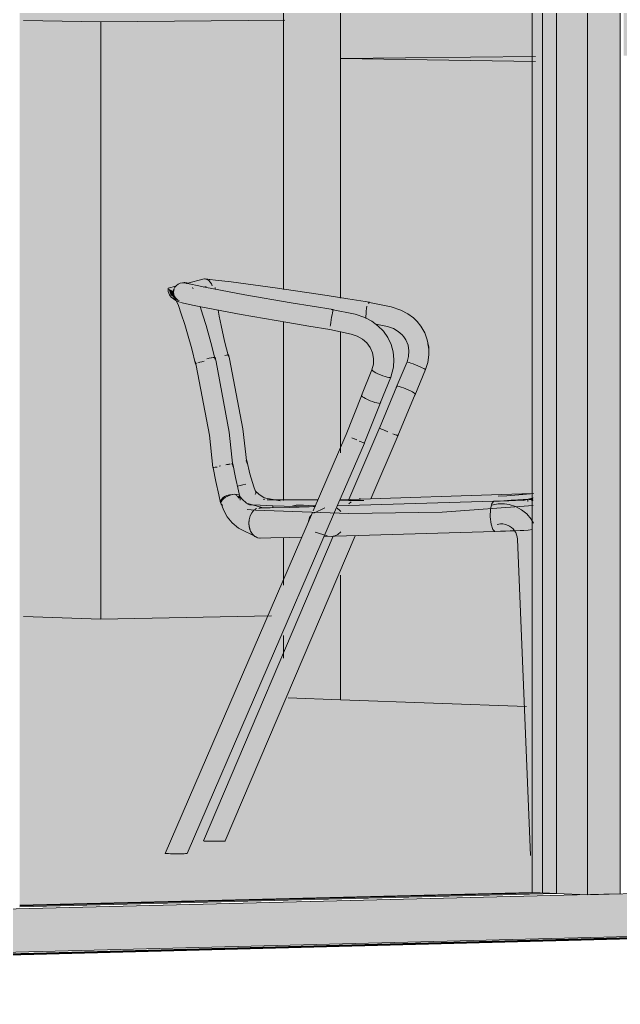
# Model space of a CAD drawing. Header units: inches. Extents: x 31213 to 31218, y -65 to 66.
# Drawn here: x 31215.10049 to 31215.11778, y 65.95739 to 65.98573 of the extents above; entities that cross this region are included whole.
import ezdxf

# ---------------------------------------------------------------- set-up
doc = ezdxf.new("R2010")
doc.units = ezdxf.units.IN
doc.header["$MEASUREMENT"] = 0
doc.linetypes.add('Hidden', pattern=[0.28125, 0.1875, -0.09375])
for name, color, linetype, lineweight in [('A-GLAZ-CURT', 52, 'Continuous', 9), ('A-GLAZ-CWMG', 51, 'Continuous', 9), ('A-PROP-SBCK', 71, 'Hidden', 50), ('I-FURN', 30, 'Continuous', 9), ('I-WALL', 2, 'Continuous', 13), ('Q-CASE', 31, 'Continuous', 9)]:
    doc.layers.add(name, color=color, linetype=linetype, lineweight=lineweight)

msp = doc.modelspace()

# ---------------------------------------------------------------- hatches: boundary and pattern name
at = {"layer": 'A-GLAZ-CURT', "transparency": 33554458}
msp.add_hatch(color=256, dxfattribs=at).paths.add_polyline_path([(31215.100486, 65.960193), (31215.115934, 65.960578), (31215.115934, 66.018479), (31215.100486, 66.018659), (31215.100486, 65.960555)], flags=0)
at = {"layer": 'A-GLAZ-CWMG'}
for points in [[(31215.115934, 65.960578), (31215.115934, 66.018479), (31215.115239, 66.018465), (31215.115239, 65.960607)], [(31215.116829, 65.960541), (31215.116829, 65.968688), (31215.116829, 66.018496), (31215.115934, 66.018448), (31215.115934, 65.960578), (31215.116544, 65.960553)], [(31215.116829, 65.960541), (31215.117775, 65.960565), (31215.117775, 66.018485), (31215.116829, 66.018496), (31215.116829, 65.964398)], [(31215.117302, 65.95932), (31215.134174, 65.959754), (31215.134174, 65.960974), (31215.117302, 65.960553), (31215.117302, 65.960108)], [(31215.100002, 65.958875), (31215.117302, 65.95932), (31215.117302, 65.960553), (31215.100002, 65.960121)]]:
    msp.add_hatch(color=256, dxfattribs=at).paths.add_polyline_path(points, flags=0)
at = {"layer": 'I-FURN'}
h = msp.add_hatch(color=256, dxfattribs=at)
h.paths.add_polyline_path([(31215.104976, 65.978233), (31215.105098, 65.978228), (31215.105151, 65.978271)], flags=0)
h.paths.add_polyline_path([(31215.104908, 65.977912), (31215.104956, 65.978032), (31215.105049, 65.97812), (31215.10517, 65.978158), (31215.104976, 65.978233), (31215.104855, 65.978132), (31215.104767, 65.977987), (31215.104854, 65.977941)], flags=0)
h.paths.add_polyline_path([(31215.105234, 65.978156), (31215.105098, 65.978228), (31215.105013, 65.9782)], flags=0)
for points in [[(31215.106038, 65.977985), (31215.106035, 65.978029), (31215.106006, 65.978124), (31215.105927, 65.978218), (31215.105818, 65.978266), (31215.105151, 65.978271), (31215.105098, 65.978228), (31215.105362, 65.97812), (31215.106036, 65.977985)], [(31215.10672, 65.977858), (31215.106718, 65.978005), (31215.106667, 65.978122), (31215.106582, 65.978178), (31215.105875, 65.978248), (31215.105976, 65.978169), (31215.106036, 65.978022), (31215.106066, 65.977992), (31215.106101, 65.97801), (31215.106112, 65.977971), (31215.106718, 65.977858)], [(31215.105538, 65.977772), (31215.10559, 65.977912), (31215.105688, 65.978006), (31215.105804, 65.97803), (31215.105108, 65.978146), (31215.104998, 65.978081), (31215.104925, 65.977975), (31215.104908, 65.977912), (31215.105159, 65.977851)], [(31215.105659, 65.977475), (31215.105571, 65.977562), (31215.105534, 65.977697), (31215.105538, 65.977772), (31215.104908, 65.977912), (31215.104917, 65.977784), (31215.104998, 65.977669), (31215.105115, 65.977623), (31215.105162, 65.977593), (31215.105277, 65.97756)], [(31215.108153, 65.9773), (31215.108213, 65.977501), (31215.108296, 65.97758), (31215.105688, 65.978006), (31215.10559, 65.977912), (31215.105538, 65.977772), (31215.108128, 65.977304)], [(31215.10934, 65.977487), (31215.109349, 65.977773), (31215.109339, 65.977787), (31215.106628, 65.978159), (31215.106698, 65.978069), (31215.106722, 65.977891), (31215.10672, 65.977858), (31215.109253, 65.977499)], [(31215.105553, 65.975821), (31215.105663, 65.975865), (31215.105798, 65.975902), (31215.105513, 65.976937), (31215.105272, 65.977562), (31215.105039, 65.97766), (31215.104987, 65.977701), (31215.105225, 65.977007), (31215.105459, 65.97618)], [(31215.108206, 65.977007), (31215.108163, 65.977049), (31215.108145, 65.977226), (31215.108128, 65.977304), (31215.105538, 65.977772), (31215.105545, 65.977626), (31215.10561, 65.97751), (31215.105715, 65.977458), (31215.108128, 65.977021)], [(31215.109326, 65.977411), (31215.10934, 65.977487), (31215.107041, 65.977799), (31215.109311, 65.977413)], [(31215.110469, 65.977309), (31215.110545, 65.977585), (31215.110559, 65.977595), (31215.109349, 65.977773), (31215.109356, 65.977631), (31215.10934, 65.977487), (31215.110317, 65.977334)], [(31215.105798, 65.975902), (31215.106111, 65.975953), (31215.105725, 65.97732), (31215.105637, 65.97748), (31215.105289, 65.977552), (31215.105513, 65.976937), (31215.105659, 65.97644)], [(31215.109455, 65.977087), (31215.109506, 65.977383), (31215.108269, 65.977572), (31215.108213, 65.977501), (31215.108153, 65.9773), (31215.108794, 65.977193)], [(31215.110287, 65.976845), (31215.11042, 65.97715), (31215.109947, 65.977303), (31215.109449, 65.977362), (31215.10941, 65.977057), (31215.109856, 65.976984)], [(31215.111326, 65.977129), (31215.111454, 65.977363), (31215.110998, 65.977517), (31215.110498, 65.977572), (31215.110462, 65.977339), (31215.110929, 65.977259)], [(31215.112151, 65.975669), (31215.112253, 65.976047), (31215.112222, 65.976425), (31215.112158, 65.976662), (31215.112034, 65.976881), (31215.111894, 65.977056), (31215.111626, 65.977259), (31215.111436, 65.977344), (31215.111326, 65.977129), (31215.111745, 65.976807), (31215.111946, 65.976319), (31215.111876, 65.975794), (31215.112118, 65.975687)], [(31215.109416, 65.97681), (31215.109443, 65.977014), (31215.109455, 65.977087), (31215.108153, 65.9773), (31215.10815, 65.977096), (31215.108206, 65.977007), (31215.109403, 65.976812)], [(31215.11124, 65.976837), (31215.111255, 65.976934), (31215.111326, 65.977129), (31215.110903, 65.977267), (31215.110462, 65.977339), (31215.110473, 65.977124), (31215.110821, 65.976954), (31215.111238, 65.976837)], [(31215.110203, 65.976618), (31215.110287, 65.976845), (31215.109856, 65.976984), (31215.10941, 65.977057), (31215.10941, 65.976809), (31215.109996, 65.976686), (31215.110151, 65.976635)], [(31215.111251, 65.976838), (31215.110741, 65.976966), (31215.110821, 65.976943), (31215.111238, 65.976842)], [(31215.106558, 65.972899), (31215.106463, 65.973733), (31215.106235, 65.975114), (31215.10611, 65.97573), (31215.105925, 65.976373), (31215.10585, 65.976373), (31215.105825, 65.976241), (31215.105962, 65.975732), (31215.106165, 65.974737), (31215.106441, 65.972919), (31215.106551, 65.972915)], [(31215.112261, 65.976185), (31215.112237, 65.976409), (31215.112218, 65.976409)], [(31215.10595, 65.973775), (31215.106206, 65.97382), (31215.105946, 65.975253), (31215.1058, 65.97595), (31215.105549, 65.975884), (31215.105729, 65.975028), (31215.105946, 65.973799)], [(31215.106206, 65.97382), (31215.106518, 65.973859), (31215.106297, 65.975114), (31215.106092, 65.976009), (31215.1058, 65.97595), (31215.106023, 65.974889)], [(31215.106849, 65.973932), (31215.106913, 65.973949), (31215.106545, 65.975838), (31215.106474, 65.976084), (31215.106437, 65.976073), (31215.106564, 65.975539), (31215.106803, 65.974226)], [(31215.110571, 65.974761), (31215.110869, 65.975504), (31215.110628, 65.975638), (31215.110626, 65.975652), (31215.11033, 65.974897), (31215.11044, 65.974822), (31215.110502, 65.974791)], [(31215.111564, 65.975054), (31215.111876, 65.975794), (31215.111639, 65.975878), (31215.111348, 65.975135), (31215.111497, 65.975082)], [(31215.111855, 65.974918), (31215.112151, 65.975669), (31215.111876, 65.975794), (31215.111564, 65.975054), (31215.111839, 65.974929)], [(31215.110851, 65.974685), (31215.110867, 65.974691), (31215.111149, 65.975429), (31215.111008, 65.975455), (31215.110869, 65.975504), (31215.110571, 65.974761), (31215.110817, 65.974686)], [(31215.111084, 65.973868), (31215.111576, 65.975113), (31215.111349, 65.97518), (31215.110843, 65.973971), (31215.111016, 65.973897)], [(31215.111371, 65.973754), (31215.111862, 65.974968), (31215.111669, 65.975074), (31215.1116, 65.975103), (31215.111084, 65.973868), (31215.111357, 65.973759)], [(31215.11012, 65.973659), (31215.110571, 65.974788), (31215.110361, 65.974909), (31215.110345, 65.974933), (31215.109903, 65.973757), (31215.110118, 65.97366)], [(31215.110385, 65.973522), (31215.110403, 65.973523), (31215.110863, 65.974719), (31215.110711, 65.974739), (31215.110571, 65.974788), (31215.11012, 65.973659), (31215.110395, 65.973546)], [(31215.106967, 65.972955), (31215.107024, 65.972967), (31215.106913, 65.973949), (31215.106849, 65.973932), (31215.106955, 65.973055), (31215.106966, 65.972967)], [(31215.10496, 65.96172), (31215.110118, 65.97366), (31215.109901, 65.973758), (31215.104726, 65.961725), (31215.104891, 65.96172)], [(31215.105031, 65.96172), (31215.105307, 65.961727), (31215.110394, 65.973546), (31215.110118, 65.97366), (31215.10496, 65.96172)], [(31215.106049, 65.972838), (31215.106307, 65.972857), (31215.106206, 65.97382), (31215.10595, 65.973775), (31215.106036, 65.972968)], [(31215.106307, 65.972857), (31215.106622, 65.972884), (31215.106518, 65.973859), (31215.106206, 65.97382), (31215.106298, 65.972968)], [(31215.10627, 65.971871), (31215.106331, 65.971964), (31215.106492, 65.972046), (31215.106524, 65.972055), (31215.106344, 65.972901), (31215.106054, 65.972829), (31215.106264, 65.971895)], [(31215.106819, 65.97198), (31215.106732, 65.97241), (31215.106605, 65.972871), (31215.106587, 65.972942), (31215.106344, 65.972901), (31215.106524, 65.972055), (31215.10667, 65.97206), (31215.106785, 65.972015)], [(31215.10729, 65.97201), (31215.107283, 65.972103), (31215.107147, 65.97251), (31215.106991, 65.973026), (31215.10696, 65.973016), (31215.107075, 65.972266), (31215.107229, 65.972047), (31215.107284, 65.972013)], [(31215.106835, 65.971953), (31215.106733, 65.972044), (31215.106682, 65.97207), (31215.10679, 65.971945)], [(31215.107285, 65.972099), (31215.107286, 65.9721), (31215.107284, 65.9721)], [(31215.109956, 65.971893), (31215.112548, 65.971925), (31215.114087, 65.972002), (31215.11485, 65.972075), (31215.109871, 65.971894)], [(31215.107244, 65.970868), (31215.107119, 65.971024), (31215.107037, 65.971256), (31215.106723, 65.971371), (31215.106467, 65.971591), (31215.106311, 65.971895), (31215.106287, 65.971853), (31215.106402, 65.971545), (31215.10649, 65.971404), (31215.106859, 65.971044), (31215.107051, 65.970951)], [(31215.107086, 65.971223), (31215.108766, 65.971261), (31215.108784, 65.971643), (31215.108814, 65.971707), (31215.107299, 65.971655), (31215.107165, 65.971535), (31215.107092, 65.971336)], [(31215.107481, 65.971751), (31215.107466, 65.971753), (31215.107473, 65.971752)], [(31215.107777, 65.971681), (31215.108387, 65.971718), (31215.107777, 65.971738), (31215.107777, 65.971682)], [(31215.108406, 65.971717), (31215.108406, 65.971748), (31215.108337, 65.971719)], [(31215.108447, 65.971715), (31215.108431, 65.971749), (31215.108414, 65.971716)], [(31215.108824, 65.971706), (31215.108934, 65.971739), (31215.108446, 65.971751), (31215.108446, 65.971716), (31215.108822, 65.971706)], [(31215.114032, 65.971419), (31215.115272, 65.971467), (31215.115272, 65.97187), (31215.115152, 65.971894), (31215.115058, 65.971869), (31215.114517, 65.971869), (31215.114104, 65.971834), (31215.114075, 65.971802), (31215.114035, 65.97151)], [(31215.115061, 65.970788), (31215.115272, 65.970823), (31215.115268, 65.971249), (31215.114939, 65.971614), (31215.114608, 65.971751), (31215.114403, 65.971794), (31215.114057, 65.97172), (31215.114105, 65.971483), (31215.11455, 65.971473), (31215.114911, 65.971211), (31215.115049, 65.970823)], [(31215.11442, 65.971866), (31215.115111, 65.971915), (31215.114983, 65.971917), (31215.11442, 65.971868)], [(31215.115272, 65.971883), (31215.11526, 65.971955), (31215.115115, 65.971911), (31215.115239, 65.971895)], [(31215.115273, 65.971869), (31215.115248, 65.971892), (31215.115239, 65.971876)], [(31215.109411, 65.971269), (31215.109766, 65.971291), (31215.109767, 65.971509), (31215.109664, 65.971502), (31215.109732, 65.971565), (31215.109706, 65.9716), (31215.109553, 65.971556), (31215.109421, 65.971292)], [(31215.107408, 65.970806), (31215.108628, 65.970875), (31215.108766, 65.971261), (31215.107086, 65.971223), (31215.107134, 65.971008), (31215.107252, 65.970856), (31215.107328, 65.970816)], [(31215.107143, 65.970994), (31215.1071, 65.971112), (31215.107137, 65.971002)], [(31215.109453, 65.970851), (31215.109648, 65.970914), (31215.109767, 65.971049), (31215.109766, 65.971291), (31215.109403, 65.97125), (31215.109272, 65.970906)], [(31215.115271, 65.961688), (31215.115272, 65.965683), (31215.115061, 65.970788), (31215.114815, 65.970775), (31215.115208, 65.961691), (31215.115245, 65.961689)], [(31215.115272, 65.965683), (31215.115272, 65.970796), (31215.115061, 65.970788), (31215.115148, 65.968677)]]:
    msp.add_hatch(color=256, dxfattribs=at).paths.add_polyline_path(points, flags=0)
h = msp.add_hatch(color=256, dxfattribs=at)
h.paths.add_polyline_path([(31215.106454, 65.976012), (31215.106494, 65.976033), (31215.106148, 65.977375), (31215.10608, 65.977369), (31215.106425, 65.976118)], flags=0)
h.paths.add_polyline_path([(31215.10609, 65.977975), (31215.10605, 65.978067), (31215.106006, 65.978209), (31215.105875, 65.978265), (31215.105902, 65.978233), (31215.105986, 65.978154), (31215.106036, 65.978022), (31215.10607, 65.977979)], flags=0)
h = msp.add_hatch(color=256, dxfattribs=at)
h.paths.add_polyline_path([(31215.104942, 65.977725), (31215.104906, 65.977847), (31215.104908, 65.977912), (31215.104767, 65.977987), (31215.104835, 65.977794), (31215.104854, 65.977782)], flags=0)
h.paths.add_polyline_path([(31215.104979, 65.977673), (31215.104942, 65.977725), (31215.104854, 65.977746)], flags=0)
h = msp.add_hatch(color=256, dxfattribs=at)
h.paths.add_polyline_path([(31215.106183, 65.976993), (31215.106172, 65.976986), (31215.106172, 65.977004)], flags=0)
h.paths.add_polyline_path([(31215.106757, 65.9723), (31215.10701, 65.972358), (31215.106949, 65.97287), (31215.106977, 65.972873), (31215.106949, 65.97311), (31215.106862, 65.973813), (31215.10684, 65.973751), (31215.106421, 65.976092), (31215.106239, 65.976789), (31215.106128, 65.977189), (31215.106117, 65.977194), (31215.106093, 65.977319), (31215.106055, 65.977393), (31215.105688, 65.97743), (31215.10597, 65.9765), (31215.106297, 65.975114), (31215.106467, 65.974162), (31215.106583, 65.973357), (31215.106637, 65.97287), (31215.106756, 65.972305)], flags=0)
h.paths.add_polyline_path([(31215.106553, 65.972938), (31215.106555, 65.972968), (31215.106553, 65.972942)], flags=0)
h.paths.add_polyline_path([(31215.106038, 65.976001), (31215.106039, 65.976009), (31215.106037, 65.976004)], flags=0)
h = msp.add_hatch(color=256, dxfattribs=at)
h.paths.add_polyline_path([(31215.110451, 65.97711), (31215.110425, 65.977124), (31215.110428, 65.977122)], flags=0)
h.paths.add_polyline_path([(31215.110451, 65.977132), (31215.110469, 65.977309), (31215.109338, 65.97748), (31215.109327, 65.977411), (31215.110085, 65.977259), (31215.110428, 65.977147)], flags=0)
h = msp.add_hatch(color=256, dxfattribs=at)
h.paths.add_polyline_path([(31215.111149, 65.975429), (31215.111165, 65.975435), (31215.111216, 65.975716)], flags=0)
h.paths.add_polyline_path([(31215.111149, 65.975429), (31215.111234, 65.975961), (31215.111205, 65.976187), (31215.111147, 65.97644), (31215.110861, 65.976819), (31215.110757, 65.976935), (31215.11041, 65.977131), (31215.110287, 65.976845), (31215.110716, 65.976522), (31215.11093, 65.976032), (31215.110869, 65.975504), (31215.111116, 65.97543)], flags=0)
h.paths.add_polyline_path([(31215.111135, 65.976429), (31215.111006, 65.976643), (31215.111, 65.976653)], flags=0)
h = msp.add_hatch(color=256, dxfattribs=at)
h.paths.add_polyline_path([(31215.111876, 65.975794), (31215.111946, 65.976319), (31215.111745, 65.976807), (31215.111326, 65.977129), (31215.111243, 65.976849), (31215.111542, 65.976605), (31215.111687, 65.976253), (31215.111659, 65.975921), (31215.111659, 65.975874), (31215.111808, 65.975821)], flags=0)
h.paths.add_polyline_path([(31215.111617, 65.976529), (31215.111542, 65.976605), (31215.111496, 65.976698)], flags=0)
h = msp.add_hatch(color=256, dxfattribs=at)
h.paths.add_polyline_path([(31215.110687, 65.975781), (31215.110716, 65.975808), (31215.110654, 65.975638)], flags=0)
h.paths.add_polyline_path([(31215.110869, 65.975504), (31215.11093, 65.976032), (31215.110716, 65.976522), (31215.110287, 65.976845), (31215.110219, 65.976627), (31215.11051, 65.976408), (31215.110705, 65.976044), (31215.110654, 65.976115), (31215.110687, 65.975781), (31215.110649, 65.975618), (31215.1108, 65.975534)], flags=0)
h.paths.add_polyline_path([(31215.110626, 65.975652), (31215.110671, 65.975793), (31215.11065, 65.975867), (31215.110626, 65.975653)], flags=0)
h = msp.add_hatch(color=256, dxfattribs=at)
h.paths.add_polyline_path([(31215.11125, 65.975985), (31215.11122, 65.976209), (31215.111202, 65.976187)], flags=0)
h.paths.add_polyline_path([(31215.111147, 65.976446), (31215.111022, 65.976666), (31215.111, 65.976653)], flags=0)
h.paths.add_polyline_path([(31215.110854, 65.976866), (31215.110766, 65.976949), (31215.110662, 65.976992)], flags=0)
h = msp.add_hatch(color=256, dxfattribs=at)
h.paths.add_polyline_path([(31215.106063, 65.96208), (31215.109791, 65.970865), (31215.109503, 65.970837), (31215.105795, 65.962086), (31215.105995, 65.96208)], flags=0)
h.paths.add_polyline_path([(31215.109964, 65.971918), (31215.110262, 65.971928), (31215.11109, 65.97387), (31215.11083, 65.973951), (31215.109993, 65.971986)], flags=0)
h = msp.add_hatch(color=256, dxfattribs=at)
h.paths.add_polyline_path([(31215.106133, 65.96208), (31215.106398, 65.962087), (31215.110123, 65.970875), (31215.109797, 65.970837), (31215.106063, 65.96208)], flags=0)
h.paths.add_polyline_path([(31215.110262, 65.971928), (31215.110598, 65.971938), (31215.111364, 65.973772), (31215.111159, 65.973841), (31215.11109, 65.97387), (31215.110306, 65.972032)], flags=0)
h = msp.add_hatch(color=256, dxfattribs=at)
h.paths.add_polyline_path([(31215.10728, 65.971763), (31215.107586, 65.971872), (31215.107591, 65.971908), (31215.107541, 65.971906), (31215.107466, 65.971934), (31215.107286, 65.971983), (31215.107129, 65.972153), (31215.107081, 65.972182), (31215.107064, 65.972215), (31215.10704, 65.972219), (31215.107009, 65.972358), (31215.10676, 65.972284), (31215.10682, 65.972145), (31215.106794, 65.97213), (31215.106862, 65.971958), (31215.106835, 65.971941), (31215.10687, 65.971869), (31215.107099, 65.971768), (31215.107211, 65.971765)], flags=0)
h.paths.add_polyline_path([(31215.106777, 65.972138), (31215.106775, 65.972154), (31215.106774, 65.972149)], flags=0)
h = msp.add_hatch(color=256, dxfattribs=at)
h.paths.add_polyline_path([(31215.10633, 65.971738), (31215.106301, 65.971877), (31215.106387, 65.971966), (31215.106275, 65.971858), (31215.10632, 65.971744)], flags=0)
h.paths.add_polyline_path([(31215.106818, 65.971966), (31215.106819, 65.97198), (31215.106808, 65.971974)], flags=0)
h.paths.add_polyline_path([(31215.106762, 65.971977), (31215.10667, 65.97206), (31215.106645, 65.972045), (31215.10676, 65.971978)], flags=0)
h = msp.add_hatch(color=256, dxfattribs=at)
h.paths.add_polyline_path([(31215.107099, 65.971748), (31215.107038, 65.971745), (31215.107038, 65.971753)], flags=0)
h.paths.add_polyline_path([(31215.107081, 65.97124), (31215.10714, 65.971456), (31215.10728, 65.971616), (31215.107378, 65.971693), (31215.107038, 65.97178), (31215.106832, 65.971895), (31215.10667, 65.97206), (31215.106544, 65.972045), (31215.106354, 65.971941), (31215.106313, 65.971895), (31215.106467, 65.971591), (31215.106723, 65.971371), (31215.107037, 65.971256)], flags=0)
h = msp.add_hatch(color=256, dxfattribs=at)
h.paths.add_polyline_path([(31215.107653, 65.971906), (31215.107626, 65.971922), (31215.107466, 65.971987), (31215.107391, 65.972029), (31215.107466, 65.971961), (31215.107639, 65.971908)], flags=0)
h.paths.add_polyline_path([(31215.107506, 65.971928), (31215.107381, 65.972029), (31215.107285, 65.972098), (31215.107268, 65.972057), (31215.10725, 65.972029), (31215.107466, 65.971934)], flags=0)
h = msp.add_hatch(color=256, dxfattribs=at)
h.paths.add_polyline_path([(31215.108306, 65.97172), (31215.108535, 65.971752), (31215.109012, 65.971759), (31215.109076, 65.971903), (31215.10763, 65.971894), (31215.107372, 65.971786), (31215.10728, 65.971763), (31215.108131, 65.971725)], flags=0)
h.paths.add_polyline_path([(31215.109631, 65.971731), (31215.115144, 65.971918), (31215.115275, 65.971967), (31215.115276, 65.972085), (31215.112998, 65.971939), (31215.112975, 65.97193), (31215.110316, 65.971893), (31215.109691, 65.971865), (31215.109633, 65.971736)], flags=0)
h = msp.add_hatch(color=256, dxfattribs=at)
h.paths.add_polyline_path([(31215.107099, 65.971748), (31215.107147, 65.971712), (31215.10714, 65.971725)], flags=0)
h.paths.add_polyline_path([(31215.107458, 65.971675), (31215.107777, 65.971692), (31215.107777, 65.971738), (31215.107184, 65.971731), (31215.107465, 65.971676)], flags=0)
h = msp.add_hatch(color=256, dxfattribs=at)
h.paths.add_polyline_path([(31215.108766, 65.971261), (31215.108795, 65.971262), (31215.108961, 65.971711), (31215.108798, 65.971689), (31215.108767, 65.97148), (31215.108764, 65.971359)], flags=0)
h.paths.add_polyline_path([(31215.109832, 65.971293), (31215.114032, 65.971419), (31215.114075, 65.971802), (31215.114133, 65.971867), (31215.109618, 65.971707), (31215.109622, 65.971667), (31215.109772, 65.97151), (31215.109832, 65.971295)], flags=0)
h = msp.add_hatch(color=256, dxfattribs=at)
h.paths.add_polyline_path([(31215.109248, 65.97085), (31215.109335, 65.970869), (31215.109254, 65.970864), (31215.109249, 65.970851)], flags=0)
h.paths.add_polyline_path([(31215.109488, 65.970857), (31215.114132, 65.971023), (31215.114101, 65.971049), (31215.114043, 65.971311), (31215.114032, 65.971419), (31215.10983, 65.971263), (31215.109786, 65.971076), (31215.109648, 65.970914), (31215.109511, 65.970861)], flags=0)
h = msp.add_hatch(color=256, dxfattribs=at)
h.paths.add_polyline_path([(31215.115005, 65.971362), (31215.115181, 65.971336), (31215.115191, 65.97134), (31215.115272, 65.971293), (31215.115272, 65.971467), (31215.115091, 65.971433), (31215.115158, 65.971372)], flags=0)
h.paths.add_polyline_path([(31215.114163, 65.970997), (31215.114782, 65.971067), (31215.114701, 65.971149), (31215.114823, 65.971158), (31215.114801, 65.971259), (31215.114901, 65.971248), (31215.114878, 65.971334), (31215.115005, 65.971362), (31215.115048, 65.971455), (31215.114032, 65.971419), (31215.114101, 65.971049), (31215.114132, 65.971023)], flags=0)
h.paths.add_polyline_path([(31215.114941, 65.971037), (31215.114946, 65.971059), (31215.114939, 65.971041)], flags=0)
h = msp.add_hatch(color=256, dxfattribs=at)
h.paths.add_polyline_path([(31215.114642, 65.971161), (31215.114633, 65.971231), (31215.11468, 65.971153), (31215.114643, 65.971161)], flags=0)
h.paths.add_polyline_path([(31215.114833, 65.970776), (31215.115049, 65.970823), (31215.114911, 65.971211), (31215.11455, 65.971473), (31215.114105, 65.971483), (31215.114195, 65.971239), (31215.114303, 65.97128), (31215.114513, 65.971247), (31215.11468, 65.971105), (31215.114788, 65.970933), (31215.114832, 65.970779)], flags=0)
h.paths.add_polyline_path([(31215.114808, 65.971041), (31215.114754, 65.97106), (31215.114701, 65.971149)], flags=0)
at = {"layer": 'I-WALL'}
h = msp.add_hatch(color=256, dxfattribs=at)
h.paths.add_polyline_path([(31215.109724, 65.966153), (31215.109724, 65.969743), (31215.108217, 65.966207)], flags=0)
h.paths.add_polyline_path([(31215.108083, 65.96736), (31215.109546, 65.970838), (31215.10935, 65.970832), (31215.109294, 65.970803), (31215.108083, 65.967998)], flags=0)
h.paths.add_polyline_path([(31215.108083, 65.96946), (31215.108668, 65.970814), (31215.108083, 65.970798)], flags=0)
h.paths.add_polyline_path([(31215.10913, 65.971885), (31215.109724, 65.973261), (31215.109724, 65.97675), (31215.109263, 65.976828), (31215.108083, 65.976992), (31215.108088, 65.97189), (31215.10899, 65.971886)], flags=0)
h.paths.add_polyline_path([(31215.109724, 65.977722), (31215.109724, 65.987341), (31215.108083, 65.987328), (31215.108083, 65.977965), (31215.109693, 65.977727)], flags=0)
h.paths.add_polyline_path([(31215.108083, 65.989259), (31215.109724, 65.98927), (31215.109724, 65.990769), (31215.108083, 65.990785), (31215.108083, 65.990128)], flags=0)
h = msp.add_hatch(color=256, dxfattribs=at)
h.paths.add_polyline_path([(31215.109724, 65.984615), (31215.115336, 65.984669), (31215.115336, 65.987386), (31215.109724, 65.987341), (31215.109724, 65.98507)], flags=0)
h.paths.add_polyline_path([(31215.117876, 65.984694), (31215.12931, 65.984805), (31215.129283, 65.987497), (31215.117876, 65.987406), (31215.117876, 65.984948)], flags=0)
h.paths.add_polyline_path([(31215.109724, 65.98927), (31215.115336, 65.989308), (31215.115336, 65.990802), (31215.109724, 65.990769), (31215.109724, 65.990128)], flags=0)
h.paths.add_polyline_path([(31215.117876, 65.989325), (31215.12931, 65.989402), (31215.12931, 65.990883), (31215.117876, 65.990816), (31215.117876, 65.990127)], flags=0)
at = {"layer": 'Q-CASE'}
h = msp.add_hatch(color=256, dxfattribs=at)
h.paths.add_polyline_path([(31215.102819, 65.96847), (31215.102819, 65.985668), (31215.1006, 65.985702), (31215.1006, 65.968545), (31215.101658, 65.968509)], flags=0)
h.paths.add_polyline_path([(31215.098051, 65.96863), (31215.098051, 65.985741), (31215.084956, 65.985941), (31215.084956, 65.96907), (31215.092917, 65.968803)], flags=0)
h.paths.add_polyline_path([(31215.079333, 65.985592), (31215.079333, 65.986027), (31215.077958, 65.986048), (31215.077958, 65.985614)], flags=0)
h = msp.add_hatch(color=256, dxfattribs=at)
h.paths.add_polyline_path([(31215.105059, 65.978211), (31215.105097, 65.978178), (31215.105097, 65.97821), (31215.105081, 65.97821)], flags=0)
h.paths.add_polyline_path([(31215.102819, 65.96847), (31215.107733, 65.968567), (31215.108114, 65.969449), (31215.108107, 65.970792), (31215.107391, 65.970799), (31215.106743, 65.971167), (31215.106528, 65.971452), (31215.106431, 65.971666), (31215.106286, 65.972128), (31215.106097, 65.973165), (31215.106001, 65.97394), (31215.105645, 65.975801), (31215.10563, 65.975822), (31215.105207, 65.977312), (31215.105043, 65.977662), (31215.104925, 65.977767), (31215.104888, 65.977825), (31215.104853, 65.977952), (31215.10485, 65.977965), (31215.105017, 65.978185), (31215.105097, 65.978219), (31215.105368, 65.978256), (31215.105799, 65.978248), (31215.106337, 65.978196), (31215.108114, 65.977984), (31215.108114, 65.985716), (31215.102819, 65.985668), (31215.102819, 65.97294)], flags=0)
h.paths.add_polyline_path([(31215.107772, 65.971878), (31215.108114, 65.971894), (31215.108114, 65.977015), (31215.106287, 65.9773), (31215.106448, 65.976539), (31215.106837, 65.974826), (31215.107075, 65.973306), (31215.107149, 65.972813), (31215.107346, 65.972139), (31215.107361, 65.97211), (31215.107385, 65.972094), (31215.10755, 65.971952), (31215.107604, 65.971946), (31215.107767, 65.971879)], flags=0)
h = msp.add_hatch(color=256, dxfattribs=at)
h.paths.add_polyline_path([(31215.115072, 65.965961), (31215.114848, 65.970914), (31215.114761, 65.971003), (31215.1129, 65.970938), (31215.110188, 65.970831), (31215.109724, 65.969743), (31215.109724, 65.966153), (31215.115048, 65.965962)], flags=0)
h.paths.add_polyline_path([(31215.115022, 65.970971), (31215.115036, 65.970995), (31215.115017, 65.970981)], flags=0)
h.paths.add_polyline_path([(31215.111693, 65.975863), (31215.111715, 65.975863), (31215.111713, 65.975907)], flags=0)
h.paths.add_polyline_path([(31215.11106, 65.976637), (31215.111206, 65.976372), (31215.111143, 65.97652), (31215.111063, 65.976632)], flags=0)
h.paths.add_polyline_path([(31215.109765, 65.971892), (31215.110018, 65.9719), (31215.111693, 65.975863), (31215.111721, 65.976287), (31215.111551, 65.976626), (31215.111227, 65.976843), (31215.11084, 65.976919), (31215.110964, 65.976776), (31215.111227, 65.976361), (31215.111293, 65.976091), (31215.111303, 65.975797), (31215.111244, 65.975574), (31215.111122, 65.975163), (31215.109937, 65.972292), (31215.109818, 65.972015)], flags=0)
h.paths.add_polyline_path([(31215.110652, 65.971921), (31215.115331, 65.972089), (31215.115331, 65.984524), (31215.109724, 65.984615), (31215.109724, 65.977722), (31215.111053, 65.977503), (31215.1116, 65.977294), (31215.11193, 65.977058), (31215.112034, 65.976935), (31215.112173, 65.976718), (31215.112228, 65.976591), (31215.112285, 65.976329), (31215.1123, 65.975959), (31215.112173, 65.975529), (31215.11067, 65.971963)], flags=0)
h.paths.add_polyline_path([(31215.110713, 65.976099), (31215.110579, 65.976361), (31215.110709, 65.97611)], flags=0)
h.paths.add_polyline_path([(31215.109724, 65.973261), (31215.110389, 65.97488), (31215.110406, 65.974942), (31215.110747, 65.975819), (31215.110726, 65.976028), (31215.110748, 65.97605), (31215.110709, 65.976161), (31215.110618, 65.976313), (31215.110459, 65.976516), (31215.11043, 65.976511), (31215.11021, 65.976619), (31215.109724, 65.97675), (31215.109724, 65.973523)], flags=0)
h.paths.add_polyline_path([(31215.111131, 65.97652), (31215.110935, 65.976786), (31215.111104, 65.976564)], flags=0)
h.paths.add_polyline_path([(31215.11092, 65.976804), (31215.11088, 65.976872), (31215.110902, 65.976824), (31215.110913, 65.976811)], flags=0)

# ---------------------------------------------------------------- linework, layer by layer
at = {"layer": 'A-GLAZ-CURT'}
for p, q in [((31215.115537, 66.018471), (31215.115537, 65.960595)), ((31215.115934, 65.960578), (31215.115934, 66.018479)), ((31215.100486, 65.960193), (31215.115934, 65.960578)), ((31215.115537, 65.960595), (31215.100487, 65.96022)), ((31215.115537, 65.960595), (31215.115934, 65.960578))]:
    msp.add_line(p, q, dxfattribs=at)
at = {"layer": 'A-GLAZ-CWMG'}
for p, q in [((31215.115239, 65.960607), (31215.115239, 66.018465)), ((31215.116829, 66.018496), (31215.116829, 65.960541)), ((31215.117775, 66.018485), (31215.117775, 65.960565)), ((31215.117302, 65.960553), (31215.134174, 65.960974)), ((31215.100002, 65.960121), (31215.117302, 65.960553)), ((31215.100487, 65.96024), (31215.115239, 65.960607)), ((31215.115934, 65.960578), (31215.115239, 65.960607)), ((31215.116829, 65.960541), (31215.115934, 65.960578)), ((31215.117775, 65.960565), (31215.116829, 65.960541)), ((31215.117302, 65.95932), (31215.134174, 65.959754)), ((31215.100002, 65.958875), (31215.117302, 65.95932))]:
    msp.add_line(p, q, dxfattribs=at)
at = {"layer": 'A-PROP-SBCK', "linetype": 'Continuous'}
msp.add_line((31215.582821, 65.971258), (31214.465553, 65.942476), dxfattribs=at)
at = {"layer": 'I-FURN'}
for p, q in [((31215.105792, 65.978269), (31215.105292, 65.978139)), ((31215.104978, 65.978058), (31215.104762, 65.978002)), ((31215.105295, 65.978139), (31215.105234, 65.978156)), ((31215.105462, 65.978018), (31215.105477, 65.977984)), ((31215.105767, 65.978034), (31215.105851, 65.978053)), ((31215.106111, 65.978018), (31215.106113, 65.977971)), ((31215.104922, 65.977821), (31215.104942, 65.977763)), ((31215.105873, 65.975967), (31215.105935, 65.97598)), ((31215.105944, 65.975982), (31215.105998, 65.975993)), ((31215.10555, 65.975816), (31215.105552, 65.975813)), ((31215.105552, 65.975813), (31215.10557, 65.975811)), ((31215.105573, 65.975832), (31215.105553, 65.975821)), ((31215.105663, 65.975865), (31215.105618, 65.97585)), ((31215.105727, 65.975883), (31215.105671, 65.975867)), ((31215.105798, 65.975902), (31215.105736, 65.975886)), ((31215.110327, 65.974909), (31215.110625, 65.975652)), ((31215.110625, 65.975651), (31215.110626, 65.975652)), ((31215.111324, 65.975139), (31215.111635, 65.975878)), ((31215.111746, 65.975844), (31215.111696, 65.975862)), ((31215.112167, 65.975655), (31215.111856, 65.974915)), ((31215.112071, 65.975709), (31215.112012, 65.975736)), ((31215.112118, 65.975687), (31215.112071, 65.975709)), ((31215.112151, 65.975669), (31215.112118, 65.975687)), ((31215.112166, 65.975658), (31215.112151, 65.975669)), ((31215.110649, 65.975618), (31215.110628, 65.975638)), ((31215.110686, 65.975593), (31215.110649, 65.975618)), ((31215.110738, 65.975564), (31215.110686, 65.975593)), ((31215.111165, 65.975436), (31215.110867, 65.974693)), ((31215.111068, 65.975439), (31215.111008, 65.975455)), ((31215.111116, 65.97543), (31215.111068, 65.975439)), ((31215.111342, 65.975177), (31215.110839, 65.973974)), ((31215.111328, 65.975139), (31215.111325, 65.975136)), ((31215.110345, 65.974945), (31215.109865, 65.973743)), ((31215.111873, 65.974952), (31215.111372, 65.973754)), ((31215.110886, 65.974733), (31215.110404, 65.973525)), ((31215.110815, 65.974687), (31215.110769, 65.974696)), ((31215.110851, 65.974685), (31215.110817, 65.974686)), ((31215.110863, 65.974719), (31215.110884, 65.974728)), ((31215.107025, 65.972967), (31215.106914, 65.97395)), ((31215.109963, 65.971917), (31215.11085, 65.973999)), ((31215.11085, 65.973999), (31215.110851, 65.974)), ((31215.110902, 65.973945), (31215.110866, 65.97396)), ((31215.110954, 65.973923), (31215.110905, 65.973943)), ((31215.106045, 65.972837), (31215.105946, 65.973773)), ((31215.106624, 65.972871), (31215.106519, 65.973859)), ((31215.108935, 65.971591), (31215.109877, 65.973771)), ((31215.109868, 65.973736), (31215.109866, 65.973745)), ((31215.109881, 65.973768), (31215.109878, 65.973771)), ((31215.110118, 65.97366), (31215.11005, 65.97369)), ((31215.110187, 65.97363), (31215.110121, 65.973659)), ((31215.111381, 65.973773), (31215.110597, 65.971936)), ((31215.111016, 65.973897), (31215.110957, 65.973921)), ((31215.111084, 65.973868), (31215.111022, 65.973894)), ((31215.111278, 65.973789), (31215.111226, 65.97381)), ((31215.110411, 65.973541), (31215.109552, 65.971553)), ((31215.110313, 65.973577), (31215.110257, 65.973601)), ((31215.110361, 65.973558), (31215.110314, 65.973577)), ((31215.10623, 65.972877), (31215.10627, 65.972886)), ((31215.106417, 65.972915), (31215.10645, 65.972921)), ((31215.10651, 65.972931), (31215.106543, 65.972936)), ((31215.106991, 65.973026), (31215.107016, 65.973035)), ((31215.107016, 65.973035), (31215.107022, 65.97304)), ((31215.106598, 65.972064), (31215.106524, 65.972055)), ((31215.106819, 65.97198), (31215.106784, 65.972017)), ((31215.106815, 65.972023), (31215.106817, 65.97202)), ((31215.109708, 65.97191), (31215.114939, 65.972078)), ((31215.114513, 65.972027), (31215.114256, 65.972009)), ((31215.114952, 65.972066), (31215.11494, 65.972078)), ((31215.114976, 65.971886), (31215.115271, 65.971964)), ((31215.115279, 65.972088), (31215.115187, 65.97208)), ((31215.106835, 65.971895), (31215.106836, 65.971936)), ((31215.10705, 65.971773), (31215.107097, 65.971768)), ((31215.107446, 65.971676), (31215.10737, 65.971661)), ((31215.107537, 65.971915), (31215.107504, 65.971921)), ((31215.107653, 65.971906), (31215.107605, 65.971908)), ((31215.107777, 65.971738), (31215.107777, 65.971681)), ((31215.108334, 65.971726), (31215.108406, 65.971748)), ((31215.108815, 65.971707), (31215.108995, 65.971712)), ((31215.108949, 65.971522), (31215.109269, 65.971682)), ((31215.109626, 65.971731), (31215.114136, 65.971867)), ((31215.109956, 65.971893), (31215.109701, 65.971896)), ((31215.110395, 65.971889), (31215.109956, 65.971893)), ((31215.109958, 65.971796), (31215.110028, 65.97185)), ((31215.110296, 65.971932), (31215.110261, 65.971932)), ((31215.114313, 65.971868), (31215.11442, 65.971877)), ((31215.114675, 65.971884), (31215.114762, 65.971888)), ((31215.115111, 65.971915), (31215.115111, 65.971862)), ((31215.11522, 65.971893), (31215.115227, 65.971893)), ((31215.104675, 65.96173), (31215.108915, 65.971544)), ((31215.109551, 65.971549), (31215.105308, 65.961728)), ((31215.107031, 65.97163), (31215.10715, 65.971617)), ((31215.107258, 65.971632), (31215.107299, 65.971655)), ((31215.107095, 65.971337), (31215.107081, 65.97124)), ((31215.105773, 65.96209), (31215.109512, 65.970859)), ((31215.110145, 65.970876), (31215.106399, 65.962088)), ((31215.109334, 65.970869), (31215.108992, 65.970979)), ((31215.11416, 65.970997), (31215.109245, 65.97085)), ((31215.109453, 65.970851), (31215.109351, 65.970864)), ((31215.115188, 65.961672), (31215.114812, 65.970774)), ((31215.106398, 65.962087), (31215.106399, 65.962088)), ((31215.105307, 65.961727), (31215.105308, 65.961728))]:
    msp.add_line(p, q, dxfattribs=at)
for points in [[(31215.106574, 65.978179, 0), (31215.106126, 65.978234, 0), (31215.105798, 65.978268, 0)], [(31215.106029, 65.978064, 0), (31215.106006, 65.978124, 0), (31215.105972, 65.978176, 0), (31215.105927, 65.978218, 0), (31215.105875, 65.978248, 0), (31215.105818, 65.978266, 0)], [(31215.105822, 65.978271, 0), (31215.105897, 65.978263, 0), (31215.105966, 65.978237, 0)], [(31215.104762, 65.978002, 0), (31215.104763, 65.9779, 0), (31215.104795, 65.97781, 0), (31215.104847, 65.977738, 0), (31215.104977, 65.977647, 0), (31215.105086, 65.9776, 0)], [(31215.104908, 65.977912, 0), (31215.104906, 65.977847, 0), (31215.104917, 65.977784, 0), (31215.104942, 65.977725, 0), (31215.104979, 65.977673, 0)], [(31215.105234, 65.978156, 0), (31215.10517, 65.978158, 0), (31215.105108, 65.978146, 0), (31215.105049, 65.97812, 0), (31215.104998, 65.978081, 0), (31215.104956, 65.978032, 0), (31215.104925, 65.977975, 0), (31215.104908, 65.977912, 0)], [(31215.104933, 65.977959, 0), (31215.104918, 65.97789, 0), (31215.104922, 65.977821, 0)], [(31215.105362, 65.978123, 0), (31215.105296, 65.97815, 0), (31215.105223, 65.978159, 0), (31215.10517, 65.978154, 0)], [(31215.105232, 65.978166, 0), (31215.105239, 65.978162, 0), (31215.10529, 65.978141, 0)], [(31215.105266, 65.978149, 0), (31215.105411, 65.978113, 0), (31215.105595, 65.978073, 0), (31215.105815, 65.978028, 0)], [(31215.105815, 65.978028, 0), (31215.106965, 65.977812, 0), (31215.108299, 65.97758, 0)], [(31215.109337, 65.977787, 0), (31215.107842, 65.978007, 0), (31215.106574, 65.978179, 0)], [(31215.104942, 65.977763, 0), (31215.104985, 65.977669, 0), (31215.105053, 65.9775, 0), (31215.105138, 65.977262, 0), (31215.105237, 65.976957, 0), (31215.105318, 65.976687, 0), (31215.105439, 65.97625, 0), (31215.10555, 65.975816, 0)], [(31215.104946, 65.977756, 0), (31215.104987, 65.977701, 0), (31215.105042, 65.977658, 0), (31215.105075, 65.977642, 0)], [(31215.11056, 65.977595, 0), (31215.109936, 65.977695, 0), (31215.109337, 65.977787, 0)], [(31215.105111, 65.977592, 0), (31215.105507, 65.9775, 0), (31215.105703, 65.97746, 0)], [(31215.105678, 65.977471, 0), (31215.105759, 65.977228, 0), (31215.105851, 65.976928, 0), (31215.105988, 65.976439, 0), (31215.106113, 65.975951, 0)], [(31215.105703, 65.97746, 0), (31215.106863, 65.977241, 0), (31215.108202, 65.977008, 0)], [(31215.106197, 65.977367, 0), (31215.106228, 65.977199, 0), (31215.106284, 65.976922, 0), (31215.106385, 65.976476, 0), (31215.106495, 65.976036, 0)], [(31215.108299, 65.97758, 0), (31215.108906, 65.977479, 0), (31215.109506, 65.977383, 0)], [(31215.109506, 65.977383, 0), (31215.109503, 65.977371, 0), (31215.109497, 65.97734, 0), (31215.109488, 65.977293, 0), (31215.109478, 65.977232, 0), (31215.109466, 65.977162, 0), (31215.109455, 65.977087, 0)], [(31215.10946, 65.977385, 0), (31215.110141, 65.977254, 0), (31215.110423, 65.977153, 0)], [(31215.110462, 65.977339, 0), (31215.11047, 65.977412, 0), (31215.110479, 65.977478, 0)], [(31215.110512, 65.977597, 0), (31215.111182, 65.977467, 0), (31215.111462, 65.977366, 0)], [(31215.110559, 65.977595, 0), (31215.110545, 65.977585, 0), (31215.11053, 65.977556, 0)], [(31215.111462, 65.977366, 0), (31215.111656, 65.977266, 0), (31215.111823, 65.977142, 0), (31215.111926, 65.977041, 0)], [(31215.109455, 65.977087, 0), (31215.109443, 65.977014, 0), (31215.109433, 65.976945, 0), (31215.109428, 65.976909, 0)], [(31215.110423, 65.977153, 0), (31215.110621, 65.977052, 0), (31215.1108, 65.97692, 0), (31215.110955, 65.97676, 0), (31215.111081, 65.976578, 0), (31215.111175, 65.976377, 0), (31215.111235, 65.976164, 0), (31215.111258, 65.975945, 0), (31215.111244, 65.975726, 0), (31215.111166, 65.975437, 0)], [(31215.110451, 65.977132, 0), (31215.110452, 65.977192, 0), (31215.110456, 65.977264, 0), (31215.110462, 65.977339, 0)], [(31215.108202, 65.977008, 0), (31215.108813, 65.976906, 0), (31215.109416, 65.97681, 0)], [(31215.109412, 65.976807, 0), (31215.110029, 65.976681, 0), (31215.110203, 65.976616, 0)], [(31215.110736, 65.976968, 0), (31215.111069, 65.9769, 0), (31215.111242, 65.976835, 0)], [(31215.111242, 65.976835, 0), (31215.111385, 65.976756, 0), (31215.111499, 65.976656, 0)], [(31215.112167, 65.975656, 0), (31215.112235, 65.975864, 0), (31215.112266, 65.976081, 0), (31215.112261, 65.976299, 0), (31215.11222, 65.976514, 0), (31215.112144, 65.976718, 0), (31215.112034, 65.976906, 0), (31215.111926, 65.977041, 0)], [(31215.110203, 65.976616, 0), (31215.110351, 65.976536, 0), (31215.110477, 65.976425, 0), (31215.110576, 65.97629, 0), (31215.110643, 65.976137, 0), (31215.110674, 65.975974, 0), (31215.110668, 65.97581, 0), (31215.110625, 65.975651, 0)], [(31215.111635, 65.975877, 0), (31215.111681, 65.976035, 0), (31215.111691, 65.9762, 0), (31215.111664, 65.976361, 0), (31215.111602, 65.976512, 0), (31215.111545, 65.976601, 0), (31215.111499, 65.976656, 0)], [(31215.106007, 65.975995, 0), (31215.106057, 65.976004, 0), (31215.106092, 65.976009, 0), (31215.106108, 65.976011, 0)], [(31215.106519, 65.973859, 0), (31215.106139, 65.975878, 0), (31215.106109, 65.97601, 0)], [(31215.106389, 65.97606, 0), (31215.106439, 65.976074, 0), (31215.106474, 65.976084, 0), (31215.106491, 65.97609, 0)], [(31215.106914, 65.97395, 0), (31215.106522, 65.975962, 0), (31215.106492, 65.976091, 0)], [(31215.105946, 65.973773, 0), (31215.105569, 65.975772, 0), (31215.105545, 65.975881, 0)], [(31215.111696, 65.975862, 0), (31215.111659, 65.975874, 0), (31215.111639, 65.975878, 0)], [(31215.111876, 65.975794, 0), (31215.111808, 65.975821, 0), (31215.111746, 65.975844, 0)], [(31215.112012, 65.975736, 0), (31215.111945, 65.975765, 0), (31215.111876, 65.975794, 0)], [(31215.110869, 65.975504, 0), (31215.1108, 65.975534, 0), (31215.110738, 65.975564, 0)], [(31215.111008, 65.975455, 0), (31215.11094, 65.975478, 0), (31215.110869, 65.975504, 0)], [(31215.111165, 65.975435, 0), (31215.111149, 65.975429, 0), (31215.111116, 65.97543, 0)], [(31215.111349, 65.97518, 0), (31215.111374, 65.975179, 0), (31215.111414, 65.975169, 0), (31215.111468, 65.975153, 0), (31215.111532, 65.97513, 0), (31215.1116, 65.975103, 0)], [(31215.1116, 65.975103, 0), (31215.111669, 65.975074, 0), (31215.111734, 65.975043, 0), (31215.11179, 65.975014, 0), (31215.111834, 65.974989, 0), (31215.111862, 65.974968, 0), (31215.111873, 65.974955, 0)], [(31215.110571, 65.974761, 0), (31215.110502, 65.974791, 0), (31215.11044, 65.974822, 0), (31215.110388, 65.974851, 0), (31215.110351, 65.974876, 0), (31215.11033, 65.974897, 0), (31215.110328, 65.974911, 0)], [(31215.110765, 65.974697, 0), (31215.110709, 65.974712, 0), (31215.110642, 65.974734, 0), (31215.110571, 65.974761, 0)], [(31215.110864, 65.973961, 0), (31215.110843, 65.973971, 0), (31215.11084, 65.973974, 0)], [(31215.111371, 65.973754, 0), (31215.111357, 65.973759, 0), (31215.111325, 65.973771, 0), (31215.111282, 65.973788, 0)], [(31215.11138, 65.973772, 0), (31215.111364, 65.973772, 0), (31215.111331, 65.973779, 0)], [(31215.11041, 65.973541, 0), (31215.110394, 65.973546, 0), (31215.110361, 65.973558, 0)], [(31215.106167, 65.972848, 0), (31215.106112, 65.972844, 0), (31215.106072, 65.97284, 0), (31215.106049, 65.972838, 0), (31215.106047, 65.972836, 0)], [(31215.106269, 65.971817, 0), (31215.106217, 65.972048, 0), (31215.106135, 65.972434, 0), (31215.106053, 65.972829, 0)], [(31215.106451, 65.972921, 0), (31215.106485, 65.972927, 0), (31215.106493, 65.972928, 0)], [(31215.106587, 65.972942, 0), (31215.106614, 65.972944, 0), (31215.106622, 65.972942, 0)], [(31215.106834, 65.971944, 0), (31215.106784, 65.972171, 0), (31215.106702, 65.972552, 0), (31215.106621, 65.972942, 0)], [(31215.107294, 65.9721, 0), (31215.107226, 65.972286, 0), (31215.107115, 65.972653, 0), (31215.107022, 65.97304, 0)], [(31215.106755, 65.9723, 0), (31215.106794, 65.972309, 0), (31215.106909, 65.972336, 0), (31215.106991, 65.972354, 0)], [(31215.106524, 65.972055, 0), (31215.106451, 65.972035, 0), (31215.106386, 65.972004, 0), (31215.106331, 65.971964, 0), (31215.106292, 65.971919, 0), (31215.10627, 65.971871, 0), (31215.106268, 65.971824, 0)], [(31215.106312, 65.971897, 0), (31215.106354, 65.971941, 0), (31215.106409, 65.971982, 0), (31215.106473, 65.972018, 0), (31215.106544, 65.972045, 0), (31215.106615, 65.972063, 0), (31215.106682, 65.97207, 0)], [(31215.106682, 65.97207, 0), (31215.10674, 65.972065, 0), (31215.106785, 65.972049, 0)], [(31215.107492, 65.971676, 0), (31215.107015, 65.971815, 0), (31215.106887, 65.971925, 0), (31215.106841, 65.971983, 0), (31215.106816, 65.97202, 0)], [(31215.107268, 65.972057, 0), (31215.107286, 65.9721, 0), (31215.107287, 65.972138, 0), (31215.10727, 65.972167, 0)], [(31215.107986, 65.971881, 0), (31215.107519, 65.97197, 0), (31215.107366, 65.972066, 0), (31215.107276, 65.97216, 0)], [(31215.115187, 65.97208, 0), (31215.11485, 65.972052, 0), (31215.114513, 65.972027, 0)], [(31215.114939, 65.972078, 0), (31215.115113, 65.972085, 0), (31215.115265, 65.972089, 0)], [(31215.106268, 65.971824, 0), (31215.106285, 65.97178, 0), (31215.10632, 65.971744, 0)], [(31215.106322, 65.971752, 0), (31215.106292, 65.971778, 0), (31215.10628, 65.971813, 0), (31215.106287, 65.971853, 0), (31215.106312, 65.971897, 0)], [(31215.107331, 65.970826, 0), (31215.106782, 65.97109, 0), (31215.106601, 65.971247, 0), (31215.106457, 65.971423, 0), (31215.106349, 65.971619, 0), (31215.106283, 65.971798, 0)], [(31215.107097, 65.971768, 0), (31215.107413, 65.971753, 0), (31215.107777, 65.971738, 0)], [(31215.11527, 65.971744, 0), (31215.112647, 65.971557, 0), (31215.109958, 65.97151, 0), (31215.107271, 65.971609, 0), (31215.107149, 65.971617, 0)], [(31215.107386, 65.971674, 0), (31215.107699, 65.971679, 0), (31215.108241, 65.971691, 0), (31215.108815, 65.971707, 0)], [(31215.108454, 65.971907, 0), (31215.108034, 65.971908, 0), (31215.107653, 65.971906, 0)], [(31215.107777, 65.971738, 0), (31215.108098, 65.971727, 0), (31215.108444, 65.971716, 0), (31215.108811, 65.971707, 0)], [(31215.108406, 65.971748, 0), (31215.108446, 65.971751, 0), (31215.108535, 65.971752, 0), (31215.108659, 65.97175, 0), (31215.108799, 65.971745, 0), (31215.108934, 65.971739, 0), (31215.109012, 65.971734, 0)], [(31215.10908, 65.971903, 0), (31215.108809, 65.971905, 0), (31215.108454, 65.971907, 0)], [(31215.114032, 65.971419, 0), (31215.114039, 65.971638, 0), (31215.114075, 65.971802, 0), (31215.114133, 65.971867, 0)], [(31215.114065, 65.971758, 0), (31215.114257, 65.971794, 0), (31215.114438, 65.971796, 0)], [(31215.114136, 65.971867, 0), (31215.114295, 65.971871, 0), (31215.114441, 65.971876, 0), (31215.114568, 65.97188, 0), (31215.114675, 65.971884, 0)], [(31215.11442, 65.971877, 0), (31215.114632, 65.971895, 0), (31215.114828, 65.971908, 0), (31215.114983, 65.971917, 0), (31215.115081, 65.971919, 0), (31215.115111, 65.971915, 0)], [(31215.115272, 65.971238, 0), (31215.115209, 65.97135, 0), (31215.115083, 65.9715, 0), (31215.114931, 65.971624, 0), (31215.114759, 65.971717, 0), (31215.114576, 65.971775, 0), (31215.114438, 65.971796, 0)], [(31215.114762, 65.971888, 0), (31215.114897, 65.971895, 0), (31215.114977, 65.971899, 0), (31215.115022, 65.971902, 0), (31215.115046, 65.971904, 0), (31215.115056, 65.971905, 0), (31215.11506, 65.971905, 0)], [(31215.107086, 65.971223, 0), (31215.107092, 65.971336, 0), (31215.107119, 65.971443, 0), (31215.107165, 65.971535, 0), (31215.107226, 65.971608, 0)], [(31215.108869, 65.971458, 0), (31215.108829, 65.971397, 0), (31215.108805, 65.971326, 0), (31215.1088, 65.971294, 0)], [(31215.109622, 65.971667, 0), (31215.109706, 65.9716, 0), (31215.109734, 65.971568, 0)], [(31215.114163, 65.970997, 0), (31215.114101, 65.971049, 0), (31215.114054, 65.971204, 0), (31215.114032, 65.971419, 0)], [(31215.107081, 65.97124, 0), (31215.107088, 65.971128, 0), (31215.107119, 65.971024, 0)], [(31215.107408, 65.970806, 0), (31215.107328, 65.970816, 0), (31215.107252, 65.970856, 0), (31215.107186, 65.970921, 0), (31215.107134, 65.971008, 0), (31215.1071, 65.971112, 0), (31215.107086, 65.971223, 0)], [(31215.114229, 65.971201, 0), (31215.114322, 65.971217, 0), (31215.114391, 65.971217, 0)], [(31215.114812, 65.970774, 0), (31215.114805, 65.970839, 0), (31215.114789, 65.970903, 0), (31215.114764, 65.970963, 0), (31215.114731, 65.97102, 0), (31215.11469, 65.971071, 0), (31215.114643, 65.971115, 0), (31215.11459, 65.971153, 0), (31215.114476, 65.971202, 0), (31215.114391, 65.971217, 0)], [(31215.107398, 65.970806, 0), (31215.107716, 65.97081, 0), (31215.108265, 65.970822, 0), (31215.108616, 65.970832, 0)], [(31215.109728, 65.970985, 0), (31215.109648, 65.970914, 0), (31215.109555, 65.970869, 0), (31215.109453, 65.970851, 0)], [(31215.11416, 65.970997, 0), (31215.114325, 65.971001, 0), (31215.114474, 65.971006, 0), (31215.114604, 65.971011, 0), (31215.114714, 65.971015, 0), (31215.114889, 65.971023, 0), (31215.114998, 65.971029, 0), (31215.115122, 65.971037, 0), (31215.115246, 65.971057, 0)], [(31215.105774, 65.96209, 0), (31215.105777, 65.962088, 0), (31215.105795, 65.962086, 0), (31215.105828, 65.962084, 0), (31215.105874, 65.962083, 0), (31215.10593, 65.962081, 0), (31215.105995, 65.96208, 0), (31215.106063, 65.96208, 0)], [(31215.106063, 65.96208, 0), (31215.106133, 65.96208, 0), (31215.106201, 65.96208, 0), (31215.106263, 65.962081, 0), (31215.106316, 65.962082, 0), (31215.106357, 65.962083, 0), (31215.106385, 65.962085, 0), (31215.106398, 65.962087, 0)], [(31215.104677, 65.961731, 0), (31215.104678, 65.961729, 0), (31215.104694, 65.961726, 0), (31215.104726, 65.961725, 0), (31215.10477, 65.961723, 0), (31215.104826, 65.961721, 0), (31215.104891, 65.96172, 0), (31215.10496, 65.96172, 0)], [(31215.10496, 65.96172, 0), (31215.105031, 65.96172, 0), (31215.1051, 65.96172, 0), (31215.105163, 65.961721, 0), (31215.105218, 65.961722, 0), (31215.105262, 65.961724, 0), (31215.105292, 65.961725, 0), (31215.105307, 65.961727, 0)]]:
    msp.add_polyline3d(points, dxfattribs=at)
at = {"layer": 'I-WALL'}
for p, q in [((31215.108083, 65.977965), (31215.108083, 65.987328)), ((31215.109724, 65.987341), (31215.109724, 65.977716)), ((31215.108083, 65.97189), (31215.108083, 65.977031)), ((31215.109724, 65.97675), (31215.109724, 65.97326)), ((31215.108083, 65.969454), (31215.108083, 65.970803)), ((31215.109724, 65.969743), (31215.109724, 65.966153)), ((31215.108083, 65.967349), (31215.108083, 65.967998)), ((31215.109724, 65.966153), (31215.108217, 65.966207))]:
    msp.add_line(p, q, dxfattribs=at)
at = {"layer": 'Q-CASE'}
for p, q in [((31215.1006, 65.985702), (31215.102819, 65.985668)), ((31215.102819, 65.985668), (31215.108114, 65.985716)), ((31215.102819, 65.96847), (31215.102819, 65.985668)), ((31215.115336, 65.984669), (31215.109724, 65.984615)), ((31215.109724, 65.984615), (31215.115331, 65.984524)), ((31215.109724, 65.977716), (31215.109724, 65.984615)), ((31215.109724, 65.97326), (31215.109724, 65.97675)), ((31215.109724, 65.966153), (31215.109724, 65.969743)), ((31215.107736, 65.968567), (31215.102819, 65.96847)), ((31215.102819, 65.96847), (31215.1006, 65.968545)), ((31215.115072, 65.965961), (31215.109724, 65.966153))]:
    msp.add_line(p, q, dxfattribs=at)

doc.saveas('drawing.dxf')
